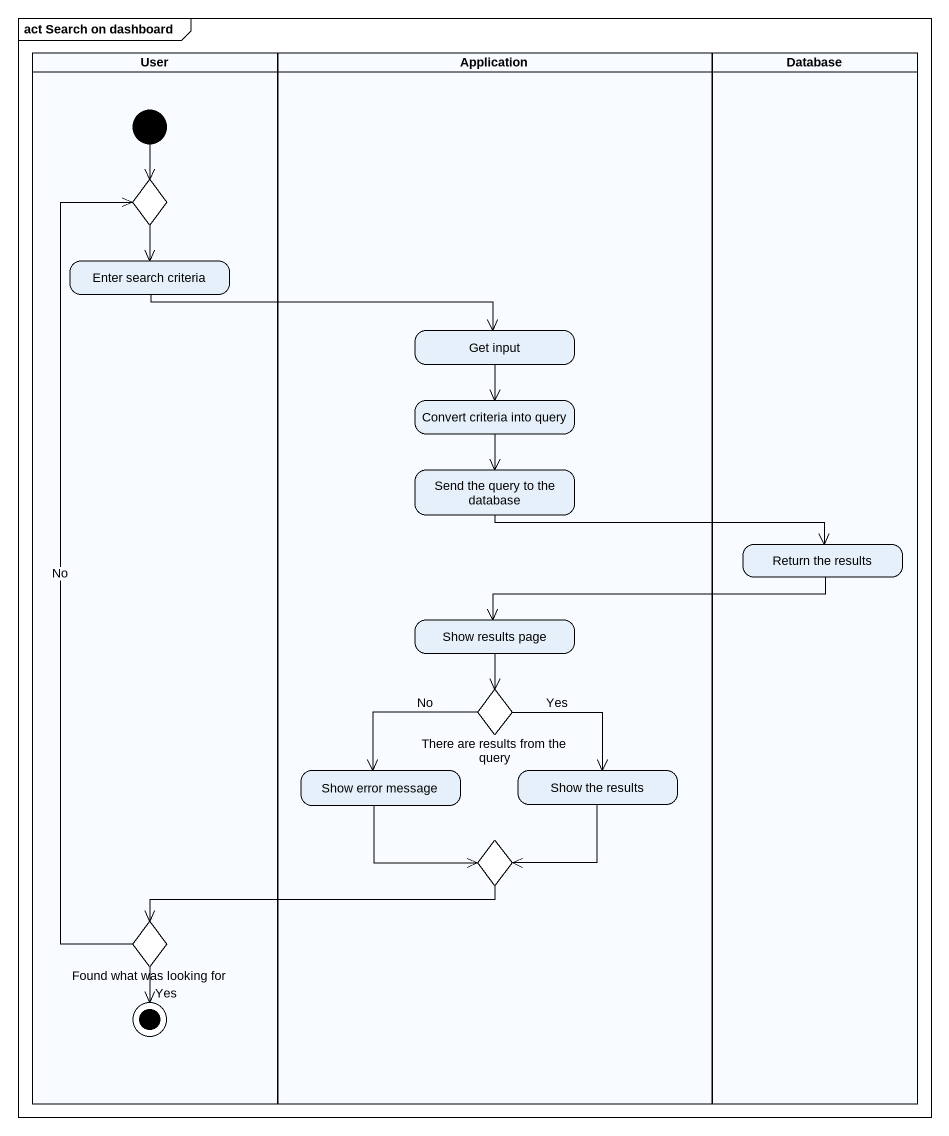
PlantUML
@startuml
mainframe act Search on dashboard
hide empty description
state User <<partition>> {
  state choice1 <<choice>>
  state "Enter search criteria" as Enter_search_criteria
  state "Found what was looking for" as Found_what_was_looking_for <<choice>>
  [*] --> choice1
  Found_what_was_looking_for --> [*] : Yes
}
state Application <<partition>> {
  state "Get input" as Get_input
  state "Convert criteria into query" as Convert_criteria_into_query
  state "Send the query to the database" as Send_the_query_to_the
  state "Show results page" as Show_results_page
  state "There are results from the query" as There_are_results_from_the <<choice>>
  state "Show error message" as Show_error_message
  state "Show the results" as Show_the_results
  state choice2 <<choice>>
}
state "Database" as Database_ <<partition>> {
  state "Return the results" as Return_the_results
}
choice1 --> Enter_search_criteria
Enter_search_criteria -right-> Get_input
Get_input --> Convert_criteria_into_query
Convert_criteria_into_query --> Send_the_query_to_the
Send_the_query_to_the -right-> Return_the_results
Return_the_results -left-> Show_results_page
Show_results_page --> There_are_results_from_the
There_are_results_from_the --> Show_error_message : No
There_are_results_from_the --> Show_the_results : Yes
Show_error_message --> choice2
Show_the_results --> choice2
choice2 -left-> Found_what_was_looking_for
Found_what_was_looking_for -up-> choice1 : No
@enduml
